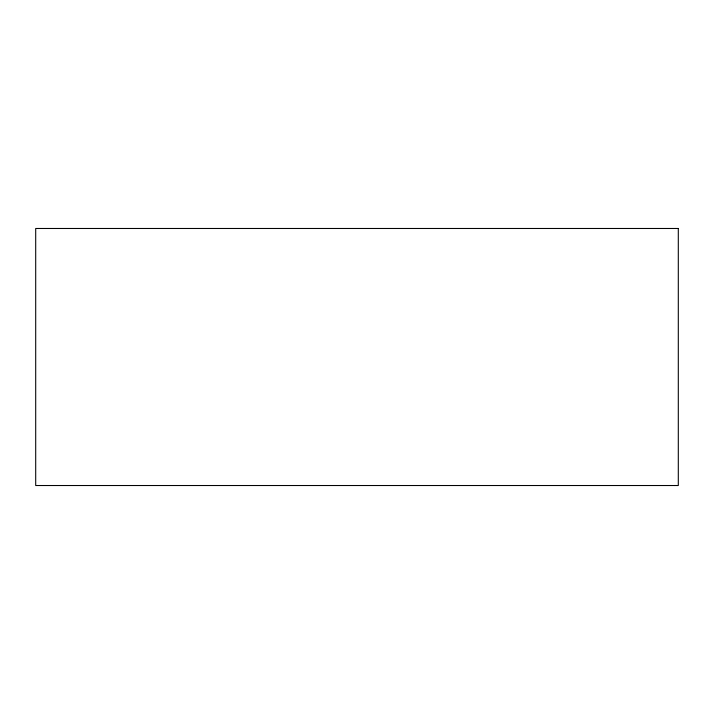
<?xml version="1.0" encoding="UTF-8"?>
<svg xmlns="http://www.w3.org/2000/svg" width="714" height="714" viewBox="0 0 714 714"><rect width="100%" height="100%" fill="white"/><g stroke="black" fill="none" stroke-linecap="round" stroke-linejoin="round"><path stroke-width="1.07" d="M678.3 228.48L35.7 228.48L35.7 485.52L678.3 485.52L678.3 228.48"/></g></svg>
